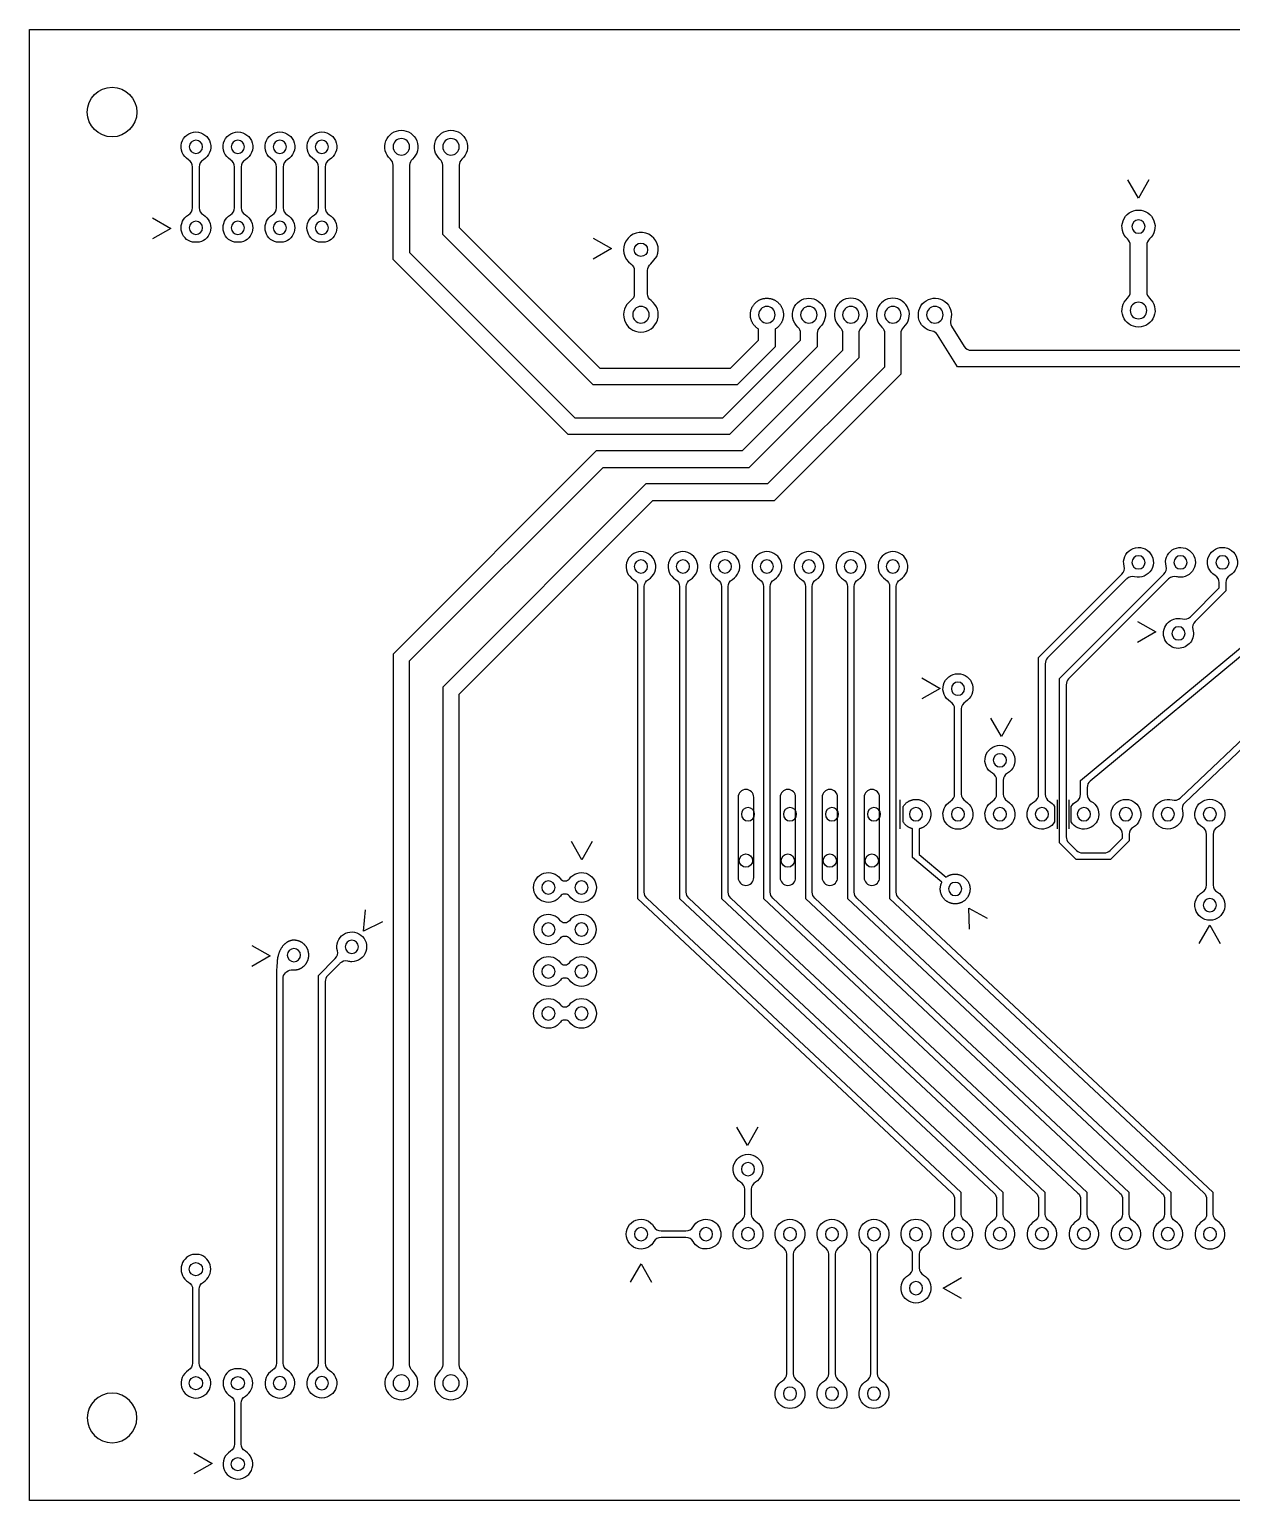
# Model space of a CAD drawing. Extents: x -23 to 624, y -213 to -124.
# Drawn here: x -23 to 49.7, y -213 to -124 of the extents above; entities that cross this region are included whole.
import ezdxf

# ---------------------------------------------------------------- set-up
doc = ezdxf.new("R2010")
doc.units = 0
for name, color, linetype in [('DEFAULT', 7, 'CONTINUOUS'), ('TOPLAYER', 1, 'CONTINUOUS'), ('TOPLAYER$TRACCES', 20, 'CONTINUOUS')]:
    doc.layers.add(name, color=color, linetype=linetype)

msp = doc.modelspace()

# ---------------------------------------------------------------- linework, layer by layer
at = {"layer": 'DEFAULT'}
for p, q in [((-23, -213), (-23, -124)), ((-23, -124), (98, -124)), ((29.649, -170.6), (29.649, -172.36)), ((39.168, -170.6), (39.168, -172.36)), ((39.87, -170.6), (39.87, -172.36)), ((98, -213), (-23, -213))]:
    msp.add_line(p, q, dxfattribs=at)
msp.add_circle((-18, -129), 1.5, dxfattribs=at)
at = {"layer": 'DEFAULT', "extrusion": (0, 0, -1)}
msp.add_circle((18, -208), 1.5, dxfattribs=at)
at = {"layer": 'TOPLAYER'}
for p, q in [((-13.129, -134.788), (-13.129, -132.314)), ((-12.729, -132.314), (-12.729, -134.788)), ((-10.589, -134.788), (-10.589, -132.314)), ((-10.189, -132.314), (-10.189, -134.788)), ((-8.049, -134.788), (-8.049, -132.314)), ((-7.649, -132.314), (-7.649, -134.788)), ((-5.509, -134.788), (-5.509, -132.314)), ((-5.109, -132.314), (-5.109, -134.788)), ((-1, -137.919), (-1, -132.22)), ((0, -132.22), (0, -137.504)), ((2, -136.401), (2, -132.22)), ((3, -132.22), (3, -135.987)), ((44.084, -134.203), (43.45, -133.094)), ((44.718, -133.094), (44.084, -134.203)), ((-15.56, -135.403), (-14.451, -136.036)), ((-14.451, -136.036), (-15.56, -136.67)), ((3, -135.987), (11.513, -144.5)), ((-12.729, -136.877), (-13.129, -136.877)), ((-10.189, -136.877), (-10.589, -136.877)), ((-7.649, -136.877), (-8.049, -136.877)), ((-5.109, -136.877), (-5.509, -136.877)), ((11.099, -145.5), (2, -136.401)), ((11.096, -136.622), (12.205, -137.256)), ((43.591, -139.89), (43.591, -137.046)), ((44.591, -137.046), (44.591, -139.89)), ((9.581, -148.5), (-1, -137.919)), ((0, -137.504), (9.996, -147.5)), ((12.205, -137.256), (11.096, -137.889)), ((20.838, -140.628), (20.861, -140.602)), ((20.861, -140.602), (20.884, -140.576)), ((20.884, -140.576), (20.908, -140.551)), ((20.908, -140.551), (20.934, -140.527)), ((20.934, -140.527), (20.959, -140.504)), ((20.959, -140.504), (20.986, -140.482)), ((20.986, -140.482), (21.014, -140.461)), ((21.014, -140.461), (21.042, -140.44)), ((21.042, -140.44), (21.07, -140.421)), ((21.07, -140.421), (21.1, -140.403)), ((21.1, -140.403), (21.13, -140.386)), ((21.13, -140.386), (21.161, -140.369)), ((21.161, -140.369), (21.192, -140.354)), ((21.192, -140.354), (21.224, -140.34)), ((21.224, -140.34), (21.256, -140.327)), ((21.256, -140.327), (21.288, -140.316)), ((21.288, -140.316), (21.321, -140.305)), ((21.321, -140.305), (21.355, -140.296)), ((21.355, -140.296), (21.388, -140.287)), ((21.388, -140.287), (21.422, -140.28)), ((21.422, -140.28), (21.457, -140.274)), ((21.457, -140.274), (21.491, -140.269)), ((21.491, -140.269), (21.525, -140.266)), ((21.525, -140.266), (21.56, -140.263)), ((21.56, -140.263), (21.595, -140.262)), ((21.595, -140.262), (21.629, -140.262)), ((21.629, -140.262), (21.664, -140.263)), ((21.664, -140.263), (21.698, -140.266)), ((21.698, -140.266), (21.733, -140.269)), ((21.733, -140.269), (21.767, -140.274)), ((21.767, -140.274), (21.801, -140.28)), ((21.801, -140.28), (21.835, -140.287)), ((21.835, -140.287), (21.869, -140.296)), ((21.869, -140.296), (21.902, -140.305)), ((21.902, -140.305), (21.935, -140.316)), ((21.935, -140.316), (21.968, -140.327)), ((21.968, -140.327), (22, -140.34)), ((22, -140.34), (22.032, -140.354)), ((22.032, -140.354), (22.063, -140.369)), ((22.063, -140.369), (22.094, -140.386)), ((22.094, -140.386), (22.124, -140.403)), ((22.124, -140.403), (22.153, -140.421)), ((22.153, -140.421), (22.182, -140.44)), ((22.182, -140.44), (22.21, -140.461)), ((22.21, -140.461), (22.238, -140.482)), ((22.238, -140.482), (22.264, -140.504)), ((22.264, -140.504), (22.29, -140.527)), ((22.29, -140.527), (22.315, -140.551)), ((22.315, -140.551), (22.34, -140.576)), ((22.34, -140.576), (22.363, -140.602)), ((22.363, -140.602), (22.385, -140.628)), ((20.612, -141.234), (20.614, -141.2)), ((20.612, -141.269), (20.612, -141.234)), ((20.613, -141.303), (20.612, -141.269)), ((20.615, -141.338), (20.613, -141.303)), ((20.614, -141.2), (20.617, -141.165)), ((20.618, -141.373), (20.615, -141.338)), ((20.617, -141.165), (20.621, -141.131)), ((20.622, -141.407), (20.618, -141.373)), ((20.621, -141.131), (20.626, -141.096)), ((20.628, -141.441), (20.622, -141.407)), ((20.626, -141.096), (20.632, -141.062)), ((20.635, -141.475), (20.628, -141.441)), ((20.632, -141.062), (20.64, -141.028)), ((20.643, -141.509), (20.635, -141.475)), ((20.64, -141.028), (20.648, -140.995)), ((20.652, -141.542), (20.643, -141.509)), ((20.648, -140.995), (20.658, -140.961)), ((20.658, -140.961), (20.669, -140.929)), ((20.669, -140.929), (20.681, -140.896)), ((20.681, -140.896), (20.694, -140.864)), ((20.694, -140.864), (20.709, -140.832)), ((20.709, -140.832), (20.724, -140.801)), ((20.724, -140.801), (20.741, -140.771)), ((20.741, -140.771), (20.758, -140.741)), ((20.758, -140.741), (20.777, -140.712)), ((20.777, -140.712), (20.796, -140.683)), ((20.796, -140.683), (20.817, -140.655)), ((20.817, -140.655), (20.838, -140.628)), ((22.385, -140.628), (22.407, -140.655)), ((22.407, -140.655), (22.427, -140.683)), ((22.427, -140.683), (22.447, -140.712)), ((22.447, -140.712), (22.466, -140.741)), ((22.466, -140.741), (22.483, -140.771)), ((22.483, -140.771), (22.5, -140.801)), ((22.5, -140.801), (22.515, -140.832)), ((22.515, -140.832), (22.529, -140.864)), ((22.529, -140.864), (22.543, -140.896)), ((22.543, -140.896), (22.555, -140.929)), ((22.555, -140.929), (22.566, -140.961)), ((22.566, -140.961), (22.576, -140.995)), ((22.581, -141.509), (22.572, -141.542)), ((22.576, -140.995), (22.584, -141.028)), ((22.589, -141.475), (22.581, -141.509)), ((22.584, -141.028), (22.592, -141.062)), ((22.596, -141.441), (22.589, -141.475)), ((22.592, -141.062), (22.598, -141.096)), ((22.601, -141.407), (22.596, -141.441)), ((22.598, -141.096), (22.603, -141.131)), ((22.606, -141.373), (22.601, -141.407)), ((22.603, -141.131), (22.607, -141.165)), ((22.609, -141.338), (22.606, -141.373)), ((22.607, -141.165), (22.61, -141.2)), ((22.611, -141.303), (22.609, -141.338)), ((22.61, -141.2), (22.612, -141.234)), ((22.612, -141.269), (22.611, -141.303)), ((22.612, -141.234), (22.612, -141.269)), ((20.662, -141.576), (20.652, -141.542)), ((20.674, -141.608), (20.662, -141.576)), ((20.686, -141.641), (20.674, -141.608)), ((20.7, -141.672), (20.686, -141.641)), ((20.715, -141.704), (20.7, -141.672)), ((20.731, -141.735), (20.715, -141.704)), ((20.748, -141.765), (20.731, -141.735)), ((20.766, -141.795), (20.748, -141.765)), ((20.785, -141.824), (20.766, -141.795)), ((20.805, -141.852), (20.785, -141.824)), ((20.825, -141.88), (20.805, -141.852)), ((20.847, -141.906), (20.825, -141.88)), ((20.87, -141.933), (20.847, -141.906)), ((20.894, -141.958), (20.87, -141.933)), ((20.918, -141.982), (20.894, -141.958)), ((20.944, -142.006), (20.918, -141.982)), ((20.97, -142.029), (20.944, -142.006)), ((20.997, -142.05), (20.97, -142.029)), ((21.025, -142.071), (20.997, -142.05)), ((21.053, -142.091), (21.025, -142.071)), ((21.082, -142.11), (21.053, -142.091)), ((21.112, -142.128), (21.082, -142.11)), ((21.112, -142.793), (21.112, -142.128)), ((22.142, -142.11), (22.112, -142.128)), ((22.112, -142.128), (22.112, -143.207)), ((22.171, -142.091), (22.142, -142.11)), ((22.199, -142.071), (22.171, -142.091)), ((22.227, -142.05), (22.199, -142.071)), ((22.254, -142.029), (22.227, -142.05)), ((22.28, -142.006), (22.254, -142.029)), ((22.305, -141.982), (22.28, -142.006)), ((22.33, -141.958), (22.305, -141.982)), ((22.354, -141.933), (22.33, -141.958)), ((22.376, -141.906), (22.354, -141.933)), ((22.398, -141.88), (22.376, -141.906)), ((22.419, -141.852), (22.398, -141.88)), ((22.439, -141.824), (22.419, -141.852)), ((22.458, -141.795), (22.439, -141.824)), ((22.476, -141.765), (22.458, -141.795)), ((22.493, -141.735), (22.476, -141.765)), ((22.509, -141.704), (22.493, -141.735)), ((22.524, -141.672), (22.509, -141.704)), ((22.537, -141.641), (22.524, -141.672)), ((22.55, -141.608), (22.537, -141.641)), ((22.561, -141.576), (22.55, -141.608)), ((22.572, -141.542), (22.561, -141.576)), ((23.652, -142.793), (23.652, -142.38)), ((24.652, -142.38), (24.652, -143.207)), ((26.192, -142.38), (26.192, -143.424)), ((27.192, -143.838), (27.192, -142.38)), ((28.732, -142.38), (28.732, -144.424)), ((29.732, -144.838), (29.732, -142.38)), ((32.787, -141.947), (33.554, -143.177)), ((18.945, -147.5), (23.652, -142.793)), ((24.652, -143.207), (19.359, -148.5)), ((19.405, -144.5), (21.112, -142.793)), ((22.112, -143.207), (19.819, -145.5)), ((33.145, -144.413), (31.939, -142.475)), ((26.192, -143.424), (20.116, -149.5)), ((20.53, -150.5), (27.192, -143.838)), ((33.978, -143.413), (59.426, -143.413)), ((11.513, -144.5), (19.405, -144.5)), ((28.732, -144.424), (21.656, -151.5)), ((22.07, -152.5), (29.732, -144.838)), ((60.236, -144.413), (33.145, -144.413)), ((19.819, -145.5), (11.099, -145.5)), ((9.996, -147.5), (18.945, -147.5)), ((19.359, -148.5), (9.581, -148.5)), ((11.293, -149.5), (-1, -161.793)), ((20.116, -149.5), (11.293, -149.5)), ((0, -162.207), (11.707, -150.5)), ((11.707, -150.5), (20.53, -150.5)), ((14.293, -151.5), (2, -163.793)), ((21.656, -151.5), (14.293, -151.5)), ((3, -164.207), (14.707, -152.5)), ((14.707, -152.5), (22.07, -152.5)), ((13.792, -157.706), (13.792, -176.582)), ((14.192, -176.192), (14.192, -157.706)), ((16.332, -157.706), (16.332, -176.582)), ((16.732, -176.192), (16.732, -157.706)), ((18.872, -157.704), (18.872, -176.58)), ((19.272, -176.19), (19.272, -157.704)), ((21.412, -157.704), (21.412, -176.58)), ((21.812, -176.19), (21.812, -157.704)), ((23.952, -157.706), (23.952, -176.582)), ((24.352, -176.192), (24.352, -157.706)), ((26.492, -157.706), (26.492, -176.582)), ((26.892, -176.192), (26.892, -157.706)), ((29.037, -157.704), (29.037, -176.58)), ((29.437, -176.19), (29.437, -157.704)), ((44.025, -159.818), (45.134, -160.452)), ((45.134, -160.452), (44.025, -161.085)), ((-1, -161.793), (-1, -204.78)), ((0, -204.78), (0, -162.207)), ((30.976, -163.233), (32.086, -163.867)), ((2, -163.793), (2, -204.78)), ((3, -204.78), (3, -164.207)), ((32.086, -163.867), (30.976, -164.5)), ((35.796, -166.779), (35.162, -165.669)), ((36.429, -165.669), (35.796, -166.779)), ((19.872, -170.45), (19.872, -175.312)), ((20.812, -175.312), (20.812, -170.45)), ((22.412, -170.45), (22.412, -175.312)), ((23.352, -175.312), (23.352, -170.45)), ((24.952, -170.45), (24.952, -175.312)), ((25.892, -175.312), (25.892, -170.45)), ((27.492, -170.45), (27.492, -175.312)), ((28.432, -175.312), (28.432, -170.45)), ((29.953, -170.886), (29.974, -170.862)), ((29.974, -170.862), (29.996, -170.84)), ((29.996, -170.84), (30.019, -170.818)), ((30.019, -170.818), (30.042, -170.797)), ((30.042, -170.797), (30.067, -170.777)), ((30.067, -170.777), (30.091, -170.758)), ((30.091, -170.758), (30.117, -170.74)), ((30.117, -170.74), (30.143, -170.722)), ((30.143, -170.722), (30.17, -170.706)), ((30.17, -170.706), (30.197, -170.69)), ((30.197, -170.69), (30.225, -170.676)), ((30.225, -170.676), (30.253, -170.662)), ((30.253, -170.662), (30.282, -170.65)), ((30.282, -170.65), (30.311, -170.638)), ((30.311, -170.638), (30.341, -170.628)), ((30.341, -170.628), (30.37, -170.618)), ((30.37, -170.618), (30.401, -170.609)), ((30.401, -170.609), (30.431, -170.602)), ((30.431, -170.602), (30.462, -170.596)), ((30.462, -170.596), (30.493, -170.59)), ((30.493, -170.59), (30.524, -170.586)), ((30.524, -170.586), (30.555, -170.583)), ((30.555, -170.583), (30.587, -170.581)), ((30.587, -170.581), (30.618, -170.58)), ((30.618, -170.58), (30.649, -170.58)), ((30.649, -170.58), (30.681, -170.582)), ((30.681, -170.582), (30.712, -170.584)), ((30.712, -170.584), (30.743, -170.587)), ((30.743, -170.587), (30.774, -170.592)), ((30.774, -170.592), (30.805, -170.597)), ((30.805, -170.597), (30.836, -170.604)), ((30.836, -170.604), (30.866, -170.612)), ((30.866, -170.612), (30.896, -170.621)), ((30.896, -170.621), (30.926, -170.631)), ((30.926, -170.631), (30.956, -170.641)), ((30.956, -170.641), (30.985, -170.653)), ((30.985, -170.653), (31.013, -170.666)), ((31.013, -170.666), (31.041, -170.68)), ((31.041, -170.68), (31.069, -170.695)), ((31.069, -170.695), (31.096, -170.711)), ((31.096, -170.711), (31.123, -170.728)), ((31.123, -170.728), (31.149, -170.745)), ((31.149, -170.745), (31.174, -170.764)), ((31.174, -170.764), (31.199, -170.783)), ((31.199, -170.783), (31.222, -170.804)), ((31.222, -170.804), (31.246, -170.825)), ((31.246, -170.825), (31.268, -170.847)), ((31.268, -170.847), (31.29, -170.869)), ((31.29, -170.869), (31.311, -170.893)), ((29.86, -171.012), (29.877, -170.985)), ((29.86, -171.948), (29.86, -171.012)), ((29.877, -170.985), (29.895, -170.959)), ((29.895, -170.959), (29.913, -170.934)), ((29.913, -170.934), (29.933, -170.91)), ((29.933, -170.91), (29.953, -170.886)), ((31.311, -170.893), (31.331, -170.917)), ((31.331, -170.917), (31.35, -170.942)), ((31.35, -170.942), (31.368, -170.967)), ((31.368, -170.967), (31.386, -170.993)), ((31.386, -170.993), (31.402, -171.02)), ((31.402, -171.02), (31.418, -171.047)), ((31.418, -171.047), (31.433, -171.075)), ((31.433, -171.075), (31.446, -171.103)), ((31.446, -171.103), (31.459, -171.132)), ((31.459, -171.132), (31.47, -171.161)), ((31.47, -171.161), (31.481, -171.191)), ((31.489, -171.746), (31.479, -171.776)), ((31.481, -171.191), (31.491, -171.221)), ((31.497, -171.716), (31.489, -171.746)), ((31.491, -171.221), (31.499, -171.251)), ((31.505, -171.686), (31.497, -171.716)), ((31.499, -171.251), (31.507, -171.281)), ((31.512, -171.655), (31.505, -171.686)), ((31.507, -171.281), (31.513, -171.312)), ((31.517, -171.624), (31.512, -171.655)), ((31.513, -171.312), (31.518, -171.343)), ((31.522, -171.593), (31.517, -171.624)), ((31.518, -171.343), (31.523, -171.374)), ((31.525, -171.562), (31.522, -171.593)), ((31.523, -171.374), (31.526, -171.405)), ((31.527, -171.531), (31.525, -171.562)), ((31.526, -171.405), (31.528, -171.437)), ((31.529, -171.499), (31.527, -171.531)), ((31.528, -171.437), (31.529, -171.468)), ((31.529, -171.468), (31.529, -171.499)), ((29.877, -171.975), (29.86, -171.948)), ((29.895, -172.001), (29.877, -171.975)), ((29.913, -172.026), (29.895, -172.001)), ((29.933, -172.05), (29.913, -172.026)), ((29.953, -172.074), (29.933, -172.05)), ((29.974, -172.097), (29.953, -172.074)), ((29.996, -172.12), (29.974, -172.097)), ((30.018, -172.141), (29.996, -172.12)), ((30.042, -172.162), (30.018, -172.141)), ((30.066, -172.182), (30.042, -172.162)), ((30.091, -172.201), (30.066, -172.182)), ((30.116, -172.22), (30.091, -172.201)), ((30.142, -172.237), (30.116, -172.22)), ((30.169, -172.253), (30.142, -172.237)), ((30.196, -172.269), (30.169, -172.253)), ((30.223, -172.284), (30.196, -172.269)), ((30.252, -172.297), (30.223, -172.284)), ((30.28, -172.31), (30.252, -172.297)), ((30.309, -172.321), (30.28, -172.31)), ((30.339, -172.332), (30.309, -172.321)), ((30.368, -172.342), (30.339, -172.332)), ((30.399, -172.35), (30.368, -172.342)), ((30.429, -172.358), (30.399, -172.35)), ((30.429, -174.093), (30.429, -172.358)), ((30.859, -172.35), (30.829, -172.358)), ((30.829, -172.358), (30.829, -173.907)), ((30.89, -172.341), (30.859, -172.35)), ((30.919, -172.332), (30.89, -172.341)), ((30.949, -172.321), (30.919, -172.332)), ((30.978, -172.31), (30.949, -172.321)), ((31.007, -172.297), (30.978, -172.31)), ((31.035, -172.283), (31.007, -172.297)), ((31.063, -172.269), (31.035, -172.283)), ((31.09, -172.253), (31.063, -172.269)), ((31.117, -172.236), (31.09, -172.253)), ((31.143, -172.219), (31.117, -172.236)), ((31.168, -172.201), (31.143, -172.219)), ((31.193, -172.181), (31.168, -172.201)), ((31.217, -172.161), (31.193, -172.181)), ((31.241, -172.14), (31.217, -172.161)), ((31.263, -172.119), (31.241, -172.14)), ((31.285, -172.096), (31.263, -172.119)), ((31.306, -172.073), (31.285, -172.096)), ((31.326, -172.049), (31.306, -172.073)), ((31.346, -172.024), (31.326, -172.049)), ((31.364, -171.999), (31.346, -172.024)), ((31.382, -171.973), (31.364, -171.999)), ((31.399, -171.946), (31.382, -171.973)), ((31.415, -171.919), (31.399, -171.946)), ((31.429, -171.891), (31.415, -171.919)), ((31.443, -171.863), (31.429, -171.891)), ((31.456, -171.835), (31.443, -171.863)), ((31.468, -171.806), (31.456, -171.835)), ((31.479, -171.776), (31.468, -171.806)), ((10.416, -174.244), (9.782, -173.135)), ((11.049, -173.135), (10.416, -174.244)), ((32.2, -175.587), (30.429, -174.093)), ((30.829, -173.907), (32.458, -175.281)), ((32.458, -175.281), (32.483, -175.263)), ((32.483, -175.263), (32.509, -175.245)), ((32.509, -175.245), (32.536, -175.229)), ((32.536, -175.229), (32.563, -175.213)), ((32.563, -175.213), (32.591, -175.199)), ((32.591, -175.199), (32.619, -175.185)), ((32.619, -175.185), (32.647, -175.172)), ((32.647, -175.172), (32.676, -175.16)), ((32.676, -175.16), (32.705, -175.15)), ((32.705, -175.15), (32.735, -175.14)), ((32.735, -175.14), (32.765, -175.131)), ((32.765, -175.131), (32.796, -175.124)), ((32.796, -175.124), (32.826, -175.117)), ((32.826, -175.117), (32.857, -175.111)), ((32.857, -175.111), (32.888, -175.107)), ((32.888, -175.107), (32.919, -175.104)), ((32.919, -175.104), (32.95, -175.101)), ((32.95, -175.101), (32.981, -175.1)), ((32.981, -175.1), (33.013, -175.1)), ((33.013, -175.1), (33.044, -175.101)), ((33.044, -175.101), (33.075, -175.103)), ((33.075, -175.103), (33.106, -175.106)), ((33.106, -175.106), (33.137, -175.11)), ((33.137, -175.11), (33.168, -175.116)), ((33.168, -175.116), (33.198, -175.122)), ((33.198, -175.122), (33.229, -175.13)), ((33.229, -175.13), (33.259, -175.138)), ((33.259, -175.138), (33.289, -175.148)), ((33.289, -175.148), (33.318, -175.158)), ((33.318, -175.158), (33.347, -175.17)), ((33.347, -175.17), (33.376, -175.182)), ((33.376, -175.182), (33.404, -175.196)), ((33.404, -175.196), (33.432, -175.21)), ((33.432, -175.21), (33.459, -175.226)), ((33.459, -175.226), (33.485, -175.242)), ((33.485, -175.242), (33.511, -175.259)), ((33.511, -175.259), (33.537, -175.278)), ((33.537, -175.278), (33.562, -175.297)), ((33.562, -175.297), (33.586, -175.317)), ((33.586, -175.317), (33.609, -175.337)), ((9.368, -175.51), (9.419, -175.51)), ((32.1, -175.977), (32.102, -175.946)), ((32.1, -176.009), (32.1, -175.977)), ((32.101, -176.04), (32.1, -176.009)), ((32.103, -176.071), (32.101, -176.04)), ((32.102, -175.946), (32.104, -175.915)), ((32.106, -176.102), (32.103, -176.071)), ((32.104, -175.915), (32.108, -175.884)), ((32.11, -176.133), (32.106, -176.102)), ((32.108, -175.884), (32.112, -175.853)), ((32.115, -176.164), (32.11, -176.133)), ((32.112, -175.853), (32.118, -175.822)), ((32.121, -176.195), (32.115, -176.164)), ((32.118, -175.822), (32.124, -175.792)), ((32.129, -176.225), (32.121, -176.195)), ((32.124, -175.792), (32.132, -175.761)), ((32.132, -175.761), (32.141, -175.731)), ((32.141, -175.731), (32.151, -175.702)), ((32.151, -175.702), (32.162, -175.673)), ((32.162, -175.673), (32.174, -175.644)), ((32.174, -175.644), (32.186, -175.615)), ((32.186, -175.615), (32.2, -175.587)), ((33.609, -175.337), (33.632, -175.359)), ((33.632, -175.359), (33.654, -175.381)), ((33.654, -175.381), (33.675, -175.404)), ((33.675, -175.404), (33.695, -175.428)), ((33.695, -175.428), (33.714, -175.453)), ((33.714, -175.453), (33.733, -175.478)), ((33.733, -175.478), (33.751, -175.503)), ((33.751, -175.503), (33.767, -175.53)), ((33.767, -175.53), (33.783, -175.557)), ((33.783, -175.557), (33.798, -175.584)), ((33.798, -175.584), (33.812, -175.612)), ((33.812, -175.612), (33.825, -175.641)), ((33.825, -175.641), (33.837, -175.67)), ((33.837, -175.67), (33.848, -175.699)), ((33.848, -175.699), (33.858, -175.728)), ((33.858, -175.728), (33.867, -175.758)), ((33.867, -175.758), (33.875, -175.789)), ((33.879, -176.192), (33.872, -176.222)), ((33.875, -175.789), (33.882, -175.819)), ((33.886, -176.161), (33.879, -176.192)), ((33.882, -175.819), (33.887, -175.85)), ((33.891, -176.13), (33.886, -176.161)), ((33.887, -175.85), (33.892, -175.881)), ((33.895, -176.099), (33.891, -176.13)), ((33.892, -175.881), (33.896, -175.912)), ((33.897, -176.068), (33.895, -176.099)), ((33.896, -175.912), (33.898, -175.943)), ((33.899, -176.037), (33.897, -176.068)), ((33.898, -175.943), (33.9, -175.974)), ((33.9, -176.005), (33.899, -176.037)), ((33.9, -175.974), (33.9, -176.005)), ((9.419, -176.31), (9.368, -176.31)), ((13.792, -176.582), (32.811, -194.395)), ((33.369, -194.37), (14.35, -176.557)), ((16.332, -176.582), (35.351, -194.395)), ((35.909, -194.37), (16.89, -176.557)), ((18.872, -176.58), (37.891, -194.393)), ((38.449, -194.368), (19.43, -176.555)), ((21.412, -176.58), (40.431, -194.393)), ((40.989, -194.368), (21.97, -176.555)), ((23.952, -176.582), (42.971, -194.395)), ((43.529, -194.37), (24.51, -176.557)), ((26.492, -176.582), (45.511, -194.395)), ((46.069, -194.37), (27.05, -176.557)), ((29.037, -176.58), (48.056, -194.393)), ((48.614, -194.368), (29.595, -176.555)), ((32.137, -176.255), (32.129, -176.225)), ((32.146, -176.285), (32.137, -176.255)), ((32.157, -176.314), (32.146, -176.285)), ((32.168, -176.344), (32.157, -176.314)), ((32.181, -176.372), (32.168, -176.344)), ((32.194, -176.4), (32.181, -176.372)), ((32.208, -176.428), (32.194, -176.4)), ((32.224, -176.455), (32.208, -176.428)), ((32.24, -176.482), (32.224, -176.455)), ((32.257, -176.508), (32.24, -176.482)), ((32.275, -176.534), (32.257, -176.508)), ((32.294, -176.559), (32.275, -176.534)), ((32.314, -176.583), (32.294, -176.559)), ((32.335, -176.606), (32.314, -176.583)), ((32.356, -176.629), (32.335, -176.606)), ((32.378, -176.651), (32.356, -176.629)), ((32.401, -176.672), (32.378, -176.651)), ((32.425, -176.692), (32.401, -176.672)), ((32.45, -176.712), (32.425, -176.692)), ((32.475, -176.731), (32.45, -176.712)), ((32.5, -176.749), (32.475, -176.731)), ((32.527, -176.765), (32.5, -176.749)), ((32.553, -176.781), (32.527, -176.765)), ((32.581, -176.796), (32.553, -176.781)), ((32.609, -176.811), (32.581, -176.796)), ((32.637, -176.824), (32.609, -176.811)), ((32.666, -176.836), (32.637, -176.824)), ((32.695, -176.847), (32.666, -176.836)), ((32.725, -176.857), (32.695, -176.847)), ((32.755, -176.866), (32.725, -176.857)), ((32.785, -176.874), (32.755, -176.866)), ((32.815, -176.881), (32.785, -176.874)), ((32.846, -176.887), (32.815, -176.881)), ((32.877, -176.892), (32.846, -176.887)), ((32.908, -176.895), (32.877, -176.892)), ((32.939, -176.898), (32.908, -176.895)), ((32.97, -176.9), (32.939, -176.898)), ((33.002, -176.9), (32.97, -176.9)), ((33.033, -176.899), (33.002, -176.9)), ((33.064, -176.898), (33.033, -176.899)), ((33.095, -176.895), (33.064, -176.898)), ((33.126, -176.891), (33.095, -176.895)), ((33.157, -176.886), (33.126, -176.891)), ((33.188, -176.88), (33.157, -176.886)), ((33.218, -176.873), (33.188, -176.88)), ((33.248, -176.865), (33.218, -176.873)), ((33.278, -176.856), (33.248, -176.865)), ((33.308, -176.846), (33.278, -176.856)), ((33.337, -176.835), (33.308, -176.846)), ((33.366, -176.822), (33.337, -176.835)), ((33.394, -176.809), (33.366, -176.822)), ((33.422, -176.795), (33.394, -176.809)), ((33.449, -176.78), (33.422, -176.795)), ((33.476, -176.764), (33.449, -176.78)), ((33.502, -176.747), (33.476, -176.764)), ((33.528, -176.729), (33.502, -176.747)), ((33.553, -176.71), (33.528, -176.729)), ((33.577, -176.69), (33.553, -176.71)), ((33.601, -176.67), (33.577, -176.69)), ((33.624, -176.649), (33.601, -176.67)), ((33.646, -176.627), (33.624, -176.649)), ((33.667, -176.604), (33.646, -176.627)), ((33.688, -176.58), (33.667, -176.604)), ((33.708, -176.556), (33.688, -176.58)), ((33.727, -176.531), (33.708, -176.556)), ((33.745, -176.506), (33.727, -176.531)), ((33.762, -176.479), (33.745, -176.506)), ((33.778, -176.453), (33.762, -176.479)), ((33.793, -176.425), (33.778, -176.453)), ((33.807, -176.398), (33.793, -176.425)), ((33.821, -176.369), (33.807, -176.398)), ((33.833, -176.341), (33.821, -176.369)), ((33.844, -176.311), (33.833, -176.341)), ((33.855, -176.282), (33.844, -176.311)), ((33.864, -176.252), (33.855, -176.282)), ((33.872, -176.222), (33.864, -176.252)), ((-2.789, -178.545), (-2.679, -177.272)), ((-1.637, -177.993), (-2.789, -178.545)), ((33.868, -178.431), (33.82, -177.154)), ((33.82, -177.154), (34.944, -177.761)), ((9.419, -178.05), (9.368, -178.05)), ((9.368, -178.85), (9.419, -178.85)), ((47.764, -179.294), (48.398, -178.185)), ((48.398, -178.185), (49.032, -179.294)), ((-9.555, -179.417), (-8.445, -180.051)), ((-7.857, -179.756), (-7.87, -179.786)), ((-7.844, -179.727), (-7.857, -179.756)), ((-7.83, -179.699), (-7.844, -179.727)), ((-7.816, -179.671), (-7.83, -179.699)), ((-7.801, -179.643), (-7.816, -179.671)), ((-7.786, -179.616), (-7.801, -179.643)), ((-7.77, -179.59), (-7.786, -179.616)), ((-7.754, -179.564), (-7.77, -179.59)), ((-7.738, -179.539), (-7.754, -179.564)), ((-7.721, -179.515), (-7.738, -179.539)), ((-7.704, -179.491), (-7.721, -179.515)), ((-7.686, -179.468), (-7.704, -179.491)), ((-7.669, -179.446), (-7.686, -179.468)), ((-7.65, -179.424), (-7.669, -179.446)), ((-7.632, -179.403), (-7.65, -179.424)), ((-7.613, -179.383), (-7.632, -179.403)), ((-7.594, -179.363), (-7.613, -179.383)), ((-7.575, -179.344), (-7.594, -179.363)), ((-7.555, -179.326), (-7.575, -179.344)), ((-7.536, -179.309), (-7.555, -179.326)), ((-7.516, -179.292), (-7.536, -179.309)), ((-7.496, -179.276), (-7.516, -179.292)), ((-7.476, -179.261), (-7.496, -179.276)), ((-7.455, -179.246), (-7.476, -179.261)), ((-7.435, -179.233), (-7.455, -179.246)), ((-7.414, -179.22), (-7.435, -179.233)), ((-7.393, -179.207), (-7.414, -179.22)), ((-7.372, -179.196), (-7.393, -179.207)), ((-7.352, -179.185), (-7.372, -179.196)), ((-7.331, -179.175), (-7.352, -179.185)), ((-7.31, -179.165), (-7.331, -179.175)), ((-7.289, -179.156), (-7.31, -179.165)), ((-7.268, -179.148), (-7.289, -179.156)), ((-7.247, -179.141), (-7.268, -179.148)), ((-7.226, -179.134), (-7.247, -179.141)), ((-7.205, -179.128), (-7.226, -179.134)), ((-7.184, -179.122), (-7.205, -179.128)), ((-7.163, -179.118), (-7.184, -179.122)), ((-7.142, -179.113), (-7.163, -179.118)), ((-7.122, -179.11), (-7.142, -179.113)), ((-7.101, -179.107), (-7.122, -179.11)), ((-7.081, -179.104), (-7.101, -179.107)), ((-7.06, -179.102), (-7.081, -179.104)), ((-7.04, -179.101), (-7.06, -179.102)), ((-7.02, -179.1), (-7.04, -179.101)), ((-7, -179.1), (-7.02, -179.1)), ((-6.98, -179.1), (-7, -179.1)), ((-6.96, -179.101), (-6.98, -179.1)), ((-6.94, -179.102), (-6.96, -179.101)), ((-6.919, -179.104), (-6.94, -179.102)), ((-6.899, -179.106), (-6.919, -179.104)), ((-6.878, -179.108), (-6.899, -179.106)), ((-6.857, -179.111), (-6.878, -179.108)), ((-6.836, -179.115), (-6.857, -179.111)), ((-6.815, -179.119), (-6.836, -179.115)), ((-6.794, -179.124), (-6.815, -179.119)), ((-6.773, -179.129), (-6.794, -179.124)), ((-6.752, -179.135), (-6.773, -179.129)), ((-6.731, -179.141), (-6.752, -179.135)), ((-6.71, -179.148), (-6.731, -179.141)), ((-6.69, -179.155), (-6.71, -179.148)), ((-6.669, -179.163), (-6.69, -179.155)), ((-6.648, -179.172), (-6.669, -179.163)), ((-6.627, -179.181), (-6.648, -179.172)), ((-6.607, -179.19), (-6.627, -179.181)), ((-6.587, -179.201), (-6.607, -179.19)), ((-6.567, -179.211), (-6.587, -179.201)), ((-6.547, -179.223), (-6.567, -179.211)), ((-6.527, -179.234), (-6.547, -179.223)), ((-6.508, -179.247), (-6.527, -179.234)), ((-6.488, -179.26), (-6.508, -179.247)), ((-6.469, -179.273), (-6.488, -179.26)), ((-6.451, -179.287), (-6.469, -179.273)), ((-6.433, -179.301), (-6.451, -179.287)), ((-6.415, -179.316), (-6.433, -179.301)), ((-6.397, -179.332), (-6.415, -179.316)), ((-6.38, -179.347), (-6.397, -179.332)), ((-6.364, -179.364), (-6.38, -179.347)), ((-6.347, -179.38), (-6.364, -179.364)), ((-6.332, -179.397), (-6.347, -179.38)), ((-6.316, -179.415), (-6.332, -179.397)), ((-6.301, -179.433), (-6.316, -179.415)), ((-6.287, -179.451), (-6.301, -179.433)), ((-6.273, -179.469), (-6.287, -179.451)), ((-6.26, -179.488), (-6.273, -179.469)), ((-6.247, -179.508), (-6.26, -179.488)), ((-6.234, -179.527), (-6.247, -179.508)), ((-6.223, -179.547), (-6.234, -179.527)), ((-6.211, -179.567), (-6.223, -179.547)), ((-6.201, -179.587), (-6.211, -179.567)), ((-6.19, -179.607), (-6.201, -179.587)), ((-6.181, -179.627), (-6.19, -179.607)), ((-6.172, -179.648), (-6.181, -179.627)), ((-6.163, -179.669), (-6.172, -179.648)), ((-6.155, -179.69), (-6.163, -179.669)), ((-6.148, -179.71), (-6.155, -179.69)), ((-6.141, -179.731), (-6.148, -179.71)), ((-6.135, -179.752), (-6.141, -179.731)), ((-6.129, -179.773), (-6.135, -179.752)), ((-6.124, -179.794), (-6.129, -179.773)), ((-8.445, -180.051), (-9.555, -180.684)), ((-8.012, -180.375), (-8.04, -180.743)), ((-8.005, -180.307), (-8.012, -180.375)), ((-7.996, -180.239), (-8.005, -180.307)), ((-7.984, -180.171), (-7.996, -180.239)), ((-7.971, -180.104), (-7.984, -180.171)), ((-7.955, -180.038), (-7.971, -180.104)), ((-7.946, -180.005), (-7.955, -180.038)), ((-7.937, -179.973), (-7.946, -180.005)), ((-7.927, -179.94), (-7.937, -179.973)), ((-7.917, -179.909), (-7.927, -179.94)), ((-7.906, -179.877), (-7.917, -179.909)), ((-7.894, -179.846), (-7.906, -179.877)), ((-7.883, -179.816), (-7.894, -179.846)), ((-7.87, -179.786), (-7.883, -179.816)), ((-6.415, -180.684), (-6.397, -180.668)), ((-6.397, -180.668), (-6.38, -180.653)), ((-6.38, -180.653), (-6.364, -180.636)), ((-6.364, -180.636), (-6.347, -180.62)), ((-6.347, -180.62), (-6.332, -180.603)), ((-6.332, -180.603), (-6.316, -180.585)), ((-6.316, -180.585), (-6.301, -180.567)), ((-6.301, -180.567), (-6.287, -180.549)), ((-6.287, -180.549), (-6.273, -180.531)), ((-6.273, -180.531), (-6.26, -180.512)), ((-6.26, -180.512), (-6.247, -180.492)), ((-6.247, -180.492), (-6.234, -180.473)), ((-6.234, -180.473), (-6.223, -180.453)), ((-6.223, -180.453), (-6.211, -180.433)), ((-6.211, -180.433), (-6.201, -180.413)), ((-6.201, -180.413), (-6.19, -180.393)), ((-6.19, -180.393), (-6.181, -180.373)), ((-6.181, -180.373), (-6.172, -180.352)), ((-6.172, -180.352), (-6.163, -180.331)), ((-6.163, -180.331), (-6.155, -180.31)), ((-6.155, -180.31), (-6.148, -180.29)), ((-6.148, -180.29), (-6.141, -180.269)), ((-6.141, -180.269), (-6.135, -180.248)), ((-6.135, -180.248), (-6.129, -180.227)), ((-6.129, -180.227), (-6.124, -180.206)), ((-6.119, -179.815), (-6.124, -179.794)), ((-6.124, -180.206), (-6.119, -180.185)), ((-6.115, -179.836), (-6.119, -179.815)), ((-6.119, -180.185), (-6.115, -180.164)), ((-6.111, -179.857), (-6.115, -179.836)), ((-6.115, -180.164), (-6.111, -180.143)), ((-6.108, -179.878), (-6.111, -179.857)), ((-6.111, -180.143), (-6.108, -180.122)), ((-6.106, -179.899), (-6.108, -179.878)), ((-6.108, -180.122), (-6.106, -180.101)), ((-6.104, -179.919), (-6.106, -179.899)), ((-6.106, -180.101), (-6.104, -180.081)), ((-6.102, -179.94), (-6.104, -179.919)), ((-6.104, -180.081), (-6.102, -180.06)), ((-6.101, -179.96), (-6.102, -179.94)), ((-6.102, -180.06), (-6.101, -180.04)), ((-6.1, -179.98), (-6.101, -179.96)), ((-6.101, -180.04), (-6.1, -180.02)), ((-6.1, -180), (-6.1, -179.98)), ((-6.1, -180.02), (-6.1, -180)), ((-5.509, -181.226), (-4.499, -180.216)), ((-4.216, -180.499), (-4.962, -181.245)), ((9.368, -180.59), (9.419, -180.59)), ((-8.048, -180.918), (-8.049, -180.958)), ((-8.049, -180.958), (-8.049, -204.686)), ((-8.047, -180.869), (-8.048, -180.918)), ((-8.04, -180.743), (-8.047, -180.869)), ((-7.649, -204.686), (-7.649, -181.345)), ((-7, -180.9), (-6.98, -180.9)), ((-6.98, -180.9), (-6.96, -180.899)), ((-6.96, -180.899), (-6.94, -180.898)), ((-6.94, -180.898), (-6.919, -180.896)), ((-6.919, -180.896), (-6.899, -180.894)), ((-6.899, -180.894), (-6.878, -180.892)), ((-6.878, -180.892), (-6.857, -180.889)), ((-6.857, -180.889), (-6.836, -180.885)), ((-6.836, -180.885), (-6.815, -180.881)), ((-6.815, -180.881), (-6.794, -180.876)), ((-6.794, -180.876), (-6.773, -180.871)), ((-6.773, -180.871), (-6.752, -180.865)), ((-6.752, -180.865), (-6.731, -180.859)), ((-6.731, -180.859), (-6.71, -180.852)), ((-6.71, -180.852), (-6.69, -180.845)), ((-6.69, -180.845), (-6.669, -180.837)), ((-6.669, -180.837), (-6.648, -180.828)), ((-6.648, -180.828), (-6.627, -180.819)), ((-6.627, -180.819), (-6.607, -180.81)), ((-6.607, -180.81), (-6.587, -180.799)), ((-6.587, -180.799), (-6.567, -180.789)), ((-6.567, -180.789), (-6.547, -180.777)), ((-6.547, -180.777), (-6.527, -180.766)), ((-6.527, -180.766), (-6.508, -180.753)), ((-6.508, -180.753), (-6.488, -180.74)), ((-6.488, -180.74), (-6.469, -180.727)), ((-6.469, -180.727), (-6.451, -180.713)), ((-6.451, -180.713), (-6.433, -180.699)), ((-6.433, -180.699), (-6.415, -180.684)), ((-5.509, -204.686), (-5.509, -181.226)), ((9.419, -181.39), (9.368, -181.39)), ((-5.109, -181.599), (-5.109, -204.686)), ((9.368, -183.13), (9.419, -183.13)), ((9.419, -183.93), (9.368, -183.93)), ((20.435, -191.525), (19.802, -190.415)), ((21.069, -190.415), (20.435, -191.525)), ((20.269, -195.67), (20.269, -194.166)), ((20.669, -194.166), (20.669, -195.67)), ((32.969, -194.76), (32.969, -195.67)), ((33.369, -195.67), (33.369, -194.37)), ((35.509, -194.76), (35.509, -195.67)), ((35.909, -195.67), (35.909, -194.37)), ((38.049, -194.758), (38.049, -195.667)), ((38.449, -195.667), (38.449, -194.368)), ((40.589, -194.758), (40.589, -195.667)), ((40.989, -195.667), (40.989, -194.368)), ((43.129, -194.76), (43.129, -195.67)), ((43.529, -195.67), (43.529, -194.37)), ((45.669, -194.76), (45.669, -195.67)), ((46.069, -195.67), (46.069, -194.37)), ((48.214, -194.758), (48.214, -195.667)), ((48.614, -195.667), (48.614, -194.368)), ((15.212, -196.682), (16.716, -196.682)), ((16.716, -197.082), (15.212, -197.082)), ((-12.729, -198.123), (-13.129, -198.123)), ((13.367, -199.788), (14, -198.679)), ((14, -198.679), (14.634, -199.788)), ((-13.129, -200.212), (-13.129, -204.686)), ((-12.729, -204.686), (-12.729, -200.212)), ((32.265, -200.142), (33.375, -199.509)), ((33.375, -200.776), (32.265, -200.142)), ((-10.189, -205.021), (-10.589, -205.021)), ((-10.589, -207.111), (-10.589, -209.584)), ((-10.189, -209.584), (-10.189, -207.111)), ((-13.052, -210.12), (-11.943, -210.754)), ((-11.943, -210.754), (-13.052, -211.388))]:
    msp.add_line(p, q, dxfattribs=at)
at = {"layer": 'TOPLAYER', "extrusion": (0, 0, -1)}
for centre, radius in [((12.929, -131.102), 0.4), ((10.389, -131.102), 0.4), ((7.849, -131.102), 0.4), ((5.309, -131.102), 0.4), ((0.5, -131.102), 0.5), ((-2.5, -131.102), 0.5), ((12.929, -136), 0.4), ((10.389, -136), 0.4), ((7.849, -136), 0.4), ((5.309, -136), 0.4), ((-44.091, -135.928), 0.4), ((-21.612, -141.262), 0.5), ((-24.152, -141.262), 0.5), ((-26.692, -141.262), 0.5), ((-29.232, -141.262), 0.5), ((-13.992, -156.494), 0.4), ((-16.532, -156.494), 0.4), ((-19.072, -156.491), 0.4), ((-24.152, -156.494), 0.4), ((-26.692, -156.494), 0.4), ((-30.629, -171.48), 0.4), ((-8.394, -175.91), 0.4), ((-10.394, -175.91), 0.4), ((-33, -176), 0.4), ((-8.394, -178.45), 0.4), ((-10.394, -178.45), 0.4), ((7, -180), 0.4), ((3.5, -179.5), 0.4), ((-8.394, -180.99), 0.4), ((-10.394, -180.99), 0.4), ((-8.394, -183.53), 0.4), ((-10.394, -183.53), 0.4), ((-30.629, -196.882), 0.4), ((-33.169, -196.882), 0.4), ((-35.709, -196.882), 0.4), ((-38.249, -196.88), 0.4), ((-40.789, -196.88), 0.4), ((-43.329, -196.882), 0.4), ((-45.869, -196.882), 0.4), ((-48.414, -196.88), 0.4), ((-30.629, -200.146), 0.4), ((7.849, -205.898), 0.4), ((5.309, -205.898), 0.4), ((0.5, -205.898), 0.5), ((-2.5, -205.898), 0.5)]:
    msp.add_circle(centre, radius, dxfattribs=at)
at = {"layer": 'TOPLAYER'}
for centre in [(20.342, -174.282), (22.882, -174.282), (25.422, -174.282), (27.962, -174.282), (-12.929, -199), (-12.929, -205.898), (-10.389, -205.898), (-10.389, -210.796)]:
    msp.add_circle(centre, 0.4, dxfattribs=at)
at = {"layer": 'TOPLAYER', "extrusion": (0, 0, -1)}
for centre, radius, start, end in [((12.929, -131.102), 0.9, 300, 240), ((10.389, -131.102), 0.9, 300, 240), ((7.849, -131.102), 0.9, 300, 240), ((5.309, -131.102), 0.9, 300, 240), ((0.5, -131.102), 1, 311.81031, 228.18969), ((-2.5, -131.102), 1, 311.81031, 228.18969), ((12.929, -136), 0.9, 282.83959, 60), ((12.929, -136), 0.9, 120, 257.16041), ((10.389, -136), 0.9, 282.83959, 60), ((10.389, -136), 0.9, 120, 257.16041), ((7.849, -136), 0.9, 282.83959, 60), ((7.849, -136), 0.9, 120, 257.16041), ((5.309, -136), 0.9, 282.83959, 60), ((5.309, -136), 0.9, 120, 257.16041), ((-44.091, -135.928), 1, 311.81031, 228.18969), ((-24.152, -141.262), 1, 311.81031, 228.18969), ((-31.772, -141.262), 1, 279.89631, 196.27568), ((-44.091, -141.008), 1, 131.81031, 48.18969), ((-25.692, -142.38), 0.5, 131.81031, 180), ((-27.692, -142.38), 0.5, 360, 48.18969), ((-28.232, -142.38), 0.5, 131.81031, 180), ((-30.232, -142.38), 0.5, 0, 48.18969), ((-13.292, -157.706), 0.5, 120, 180), ((-14.692, -157.706), 0.5, 0, 60), ((-15.832, -157.706), 0.5, 120, 180), ((-17.232, -157.706), 0.5, 0, 60), ((-18.372, -157.704), 0.5, 120, 180), ((-19.772, -157.704), 0.5, 0, 60), ((-20.912, -157.704), 0.5, 120, 180), ((-22.312, -157.704), 0.5, 0, 60), ((-23.452, -157.706), 0.5, 120, 180), ((-24.852, -157.706), 0.5, 0, 60), ((-25.992, -157.706), 0.5, 120, 180), ((-27.392, -157.706), 0.5, 0, 60), ((-28.537, -157.704), 0.5, 120, 180), ((-29.937, -157.704), 0.5, 0, 60), ((-8.394, -175.91), 0.9, 215.68533, 144.31467), ((-10.394, -175.91), 0.9, 35.68533, 324.31467), ((-14.692, -176.192), 0.5, 313.12487, 0), ((-17.232, -176.192), 0.5, 313.12487, 0), ((-19.772, -176.19), 0.5, 313.12487, 360), ((-22.312, -176.19), 0.5, 313.12487, 360), ((-24.852, -176.192), 0.5, 313.12487, 0), ((-27.392, -176.192), 0.5, 313.12487, 360), ((-29.937, -176.19), 0.5, 313.12487, 360), ((-9.368, -177.75), 0.3, 270, 324.31467), ((-9.419, -177.75), 0.3, 215.68533, 270), ((3.5, -179.5), 0.9, 345, 270), ((-9.368, -179.15), 0.3, 35.68533, 90), ((-9.419, -179.15), 0.3, 90, 144.31467), ((3.5, -179.5), 0.9, 270, 285), ((-8.394, -180.99), 0.9, 215.68533, 144.31467), ((-10.394, -180.99), 0.9, 35.68533, 324.31467), ((7.116, -181.435), 0.54, 9.64587, 96.11125), ((-8.394, -183.53), 0.9, 215.68533, 144.31467), ((-10.394, -183.53), 0.9, 35.68533, 324.31467), ((-20.469, -192.953), 0.9, 300, 240), ((-32.469, -194.76), 0.5, 133.12487, 180), ((-35.009, -194.76), 0.5, 133.12487, 180), ((-37.549, -194.758), 0.5, 133.12487, 180), ((-40.089, -194.758), 0.5, 133.12487, 180), ((-42.629, -194.76), 0.5, 133.12487, 180), ((-45.169, -194.76), 0.5, 133.12487, 180), ((-47.714, -194.758), 0.5, 133.12487, 180), ((-32.469, -195.67), 0.5, 180, 240), ((-33.869, -195.67), 0.5, 300, 0), ((-35.009, -195.67), 0.5, 180, 240), ((-36.409, -195.67), 0.5, 300, 0), ((-37.549, -195.667), 0.5, 180, 240), ((-38.949, -195.667), 0.5, 300, 360), ((-40.089, -195.667), 0.5, 180, 240), ((-41.489, -195.667), 0.5, 300, 0), ((-42.629, -195.67), 0.5, 180, 240), ((-44.029, -195.67), 0.5, 300, 0), ((-45.169, -195.67), 0.5, 180, 240), ((-46.569, -195.67), 0.5, 300, 0), ((-47.714, -195.667), 0.5, 180, 240), ((-49.114, -195.667), 0.5, 300, 0), ((-14, -196.882), 0.9, 270, 150), ((-17.929, -196.882), 0.9, 30, 230.87989), ((-20.469, -196.882), 0.9, 300, 60), ((-20.469, -196.882), 0.9, 120, 240), ((-14, -196.882), 0.9, 210, 270), ((-17.929, -196.882), 0.9, 300, 330), ((-17.929, -196.882), 0.9, 230.87989, 300), ((-20.469, -196.882), 0.9, 240, 299.99999), ((13.613, -200.203), 0.484, 118.91833, 181.08167), ((12.238, -200.207), 0.491, 359.39756, 60.60244), ((13.629, -204.686), 0.5, 180, 240), ((12.229, -204.686), 0.5, 300, 360), ((8.549, -204.686), 0.5, 180, 240), ((7.149, -204.686), 0.5, 300, 360), ((5.309, -205.898), 0.9, 120, 60), ((1.5, -204.78), 0.5, 180, 228.18969), ((-0.5, -204.78), 0.5, 311.81031, 0), ((-1.5, -204.78), 0.5, 180, 228.18969), ((-3.5, -204.78), 0.5, 311.81031, 360), ((11.089, -207.111), 0.5, 120, 180), ((9.689, -207.111), 0.5, 0, 60), ((11.089, -209.584), 0.5, 180, 240), ((9.689, -209.584), 0.5, 300, 360)]:
    msp.add_arc(centre, radius, start, end, dxfattribs=at)
at = {"layer": 'TOPLAYER'}
for centre, radius, start, end in [((-13.629, -132.314), 0.5, 0, 60), ((-12.229, -132.314), 0.5, 120, 180), ((-11.089, -132.314), 0.5, 360, 60), ((-9.689, -132.314), 0.5, 120, 180), ((-8.549, -132.314), 0.5, 0, 60), ((-7.149, -132.314), 0.5, 120, 180), ((-6.009, -132.314), 0.5, 360, 60), ((-4.609, -132.314), 0.5, 120, 180), ((-1.5, -132.22), 0.5, 0, 48.18969), ((0.5, -132.22), 0.5, 131.81031, 180), ((1.5, -132.22), 0.5, 0, 48.18969), ((3.5, -132.22), 0.5, 131.81031, 180), ((-13.629, -134.788), 0.5, 300, 360), ((-12.229, -134.788), 0.5, 180, 240), ((-11.089, -134.788), 0.5, 300, 0), ((-9.689, -134.788), 0.5, 180, 240), ((-8.549, -134.788), 0.5, 300, 360), ((-7.149, -134.788), 0.5, 180, 240), ((-6.009, -134.788), 0.5, 300, 0), ((-4.609, -134.788), 0.5, 180, 240), ((43.091, -137.046), 0.5, 360, 48.18969), ((45.091, -137.046), 0.5, 131.81031, 180), ((26.692, -141.262), 1, 311.81031, 228.18969), ((29.232, -141.262), 1, 311.81031, 228.18969), ((43.091, -139.89), 0.5, 311.81031, 0), ((45.091, -139.89), 0.5, 180, 228.18969), ((23.152, -142.38), 0.5, 360, 48.18969), ((25.152, -142.38), 0.5, 131.81031, 180), ((31.514, -142.74), 0.5, 31.914, 80.10369), ((33.212, -141.682), 0.5, 163.72432, 211.914), ((33.978, -142.913), 0.5, 211.914, 270), ((13.992, -156.494), 0.9, 300, 240), ((16.532, -156.494), 0.9, 300, 240), ((19.072, -156.491), 0.9, 300, 240), ((21.612, -156.491), 0.9, 300, 240), ((24.152, -156.494), 0.9, 300, 240), ((26.692, -156.494), 0.9, 300, 240), ((29.237, -156.491), 0.9, 300, 240), ((20.342, -170.45), 0.47, 0, 180), ((22.882, -170.45), 0.47, 0, 180), ((25.422, -170.45), 0.47, 360, 180), ((27.962, -170.45), 0.47, 360, 180), ((20.342, -175.312), 0.47, 180, 0), ((22.882, -175.312), 0.47, 180, 0), ((25.422, -175.312), 0.47, 180, 360), ((27.962, -175.312), 0.47, 180, 360), ((9.368, -175.21), 0.3, 215.68533, 270), ((9.419, -175.21), 0.3, 270, 324.31467), ((9.368, -176.61), 0.3, 90, 144.31467), ((9.419, -176.61), 0.3, 35.68533, 90), ((8.394, -178.45), 0.9, 35.68533, 324.31467), ((10.394, -178.45), 0.9, 215.68533, 144.31467), ((-4.852, -179.862), 0.5, 315, 15), ((-3.862, -180.852), 0.5, 75, 135), ((9.368, -180.29), 0.3, 215.68533, 270), ((9.419, -180.29), 0.3, 270, 324.31467), ((-7, -180), 0.9, 264.48246, 270), ((-4.609, -181.599), 0.5, 135, 180), ((9.368, -181.69), 0.3, 90, 144.31467), ((9.419, -181.69), 0.3, 35.68533, 90), ((9.368, -182.83), 0.3, 215.68533, 270), ((9.419, -182.83), 0.3, 270, 324.31467), ((9.368, -184.23), 0.3, 90, 144.31467), ((9.419, -184.23), 0.3, 35.68533, 90), ((19.769, -194.166), 0.5, 0, 60), ((21.169, -194.166), 0.5, 120, 180), ((19.769, -195.67), 0.5, 300, 360), ((21.169, -195.67), 0.5, 180, 240), ((15.212, -196.182), 0.5, 210, 270), ((16.716, -196.182), 0.5, 270, 330), ((33.169, -196.882), 0.9, 120, 60), ((35.709, -196.882), 0.9, 120, 60), ((38.249, -196.88), 0.9, 120, 60), ((40.789, -196.88), 0.9, 120, 60), ((43.329, -196.882), 0.9, 120, 60), ((45.869, -196.882), 0.9, 120, 60), ((48.414, -196.88), 0.9, 120, 60), ((15.212, -197.582), 0.5, 90, 150), ((16.716, -197.582), 0.5, 30, 90), ((-12.928, -199), 0.9, 102.89318, 239.94641), ((-12.929, -199), 0.9, 300, 77.16041), ((19.769, -198.095), 0.5, 59.99998, 60), ((-6.009, -204.686), 0.5, 300, 0), ((-4.609, -204.686), 0.5, 180, 240), ((-12.929, -205.898), 0.9, 120, 60), ((-10.389, -205.898), 0.9, 102.83959, 240), ((-10.389, -205.898), 0.9, 300, 77.16041), ((-7.849, -205.898), 0.9, 120, 60), ((-0.5, -205.898), 1, 131.81031, 48.18969), ((2.5, -205.898), 1, 131.81031, 48.18969), ((-10.389, -210.796), 0.9, 120, 60)]:
    msp.add_arc(centre, radius, start, end, dxfattribs=at)
at = {"layer": 'TOPLAYER$TRACCES'}
for p, q in [((14.597, -138.186), (14.96, -137.736)), ((13.592, -138.591), (13.592, -140)), ((14.392, -140), (14.392, -138.589)), ((38.049, -161.999), (43.092, -156.956)), ((43.375, -157.238), (38.595, -162.018)), ((39.319, -163.269), (45.632, -156.956)), ((45.915, -157.238), (39.865, -163.288)), ((40.583, -169.438), (55.73, -156.86)), ((55.986, -157.168), (41.165, -169.475)), ((48.971, -157.79), (48.971, -157.46)), ((49.371, -157.46), (49.371, -157.956)), ((47.23, -159.531), (48.971, -157.79)), ((49.371, -157.956), (47.513, -159.814)), ((46.61, -170.5), (57.857, -159.81)), ((58.257, -159.982), (46.886, -170.789)), ((38.049, -170.267), (38.049, -161.999)), ((38.449, -162.372), (38.449, -170.267)), ((39.319, -173.214), (39.319, -163.269)), ((39.719, -163.642), (39.719, -172.841)), ((32.969, -170.259), (32.969, -165.104)), ((33.369, -165.104), (33.369, -170.259)), ((35.509, -170.259), (35.509, -169.436)), ((35.909, -169.436), (35.909, -170.259)), ((40.585, -170.268), (40.583, -169.438)), ((40.984, -169.861), (40.985, -170.267)), ((39.018, -171.012), (39.018, -171.948)), ((40.02, -171.948), (40.02, -171.012)), ((40.325, -174.22), (39.319, -173.214)), ((39.865, -173.194), (40.344, -173.673)), ((42.377, -173.673), (43.129, -172.921)), ((43.529, -173.087), (42.396, -174.22)), ((43.129, -172.921), (43.129, -172.692)), ((43.529, -172.692), (43.529, -173.087)), ((48.209, -175.763), (48.209, -172.7)), ((48.609, -172.7), (48.609, -175.763)), ((42.396, -174.22), (40.325, -174.22)), ((40.698, -173.82), (42.023, -173.82)), ((22.809, -205.319), (22.809, -198.095)), ((23.209, -198.095), (23.209, -205.319)), ((25.349, -205.319), (25.349, -198.095)), ((25.749, -198.095), (25.749, -205.319)), ((27.889, -205.319), (27.889, -198.095)), ((28.289, -198.095), (28.289, -205.319)), ((30.429, -198.926), (30.429, -198.103)), ((30.829, -198.103), (30.829, -198.926))]:
    msp.add_line(p, q, dxfattribs=at)
msp.add_circle((13.992, -137.33), 0.405, dxfattribs=at)
at = {"layer": 'TOPLAYER$TRACCES', "extrusion": (0, 0, -1)}
for centre, radius in [((-44.091, -141.008), 0.5), ((-13.992, -141.262), 0.5), ((-31.772, -141.262), 0.5), ((-21.612, -156.494), 0.4), ((-29.232, -156.494), 0.4), ((-44.091, -156.24), 0.4), ((-46.631, -156.24), 0.4), ((-49.171, -156.24), 0.4), ((-46.508, -160.536), 0.4), ((-33.169, -163.883), 0.4), ((-35.709, -168.216), 0.4), ((-20.469, -171.48), 0.4), ((-23.009, -171.48), 0.4), ((-23.009, -171.48), 0.4), ((-25.549, -171.48), 0.4), ((-25.549, -171.48), 0.4), ((-28.089, -171.48), 0.4), ((-28.089, -171.48), 0.4), ((-33.169, -171.48), 0.4), ((-35.709, -171.48), 0.4), ((-38.249, -171.48), 0.4), ((-40.789, -171.48), 0.4), ((-43.329, -171.48), 0.4), ((-45.869, -171.48), 0.4), ((-48.409, -171.48), 0.4), ((-48.409, -176.983), 0.4), ((-20.469, -192.953), 0.4), ((-14, -196.882), 0.4), ((-17.929, -196.882), 0.4), ((-20.469, -196.882), 0.4), ((-23.009, -196.882), 0.4), ((-25.549, -196.882), 0.4), ((-28.089, -196.882), 0.4), ((-23.009, -206.532), 0.4), ((-25.549, -206.532), 0.4), ((-28.089, -206.532), 0.4)]:
    msp.add_circle(centre, radius, dxfattribs=at)
at = {"layer": 'TOPLAYER$TRACCES'}
for centre, radius, start, end in [((13.992, -137.33), 1.05, 337.24385, 234.50407), ((13.992, -141.262), 1.05, 125.49593, 54.50407), ((42.739, -156.602), 0.5, 315, 15), ((45.279, -156.602), 0.5, 315, 15), ((43.729, -157.592), 0.5, 75, 135), ((46.269, -157.592), 0.5, 75, 135), ((48.471, -157.46), 0.5, 360, 60.16444), ((49.871, -157.46), 0.5, 119.83556, 180), ((46.876, -159.178), 0.5, 254.83556, 315), ((47.866, -160.167), 0.5, 135, 195.16444), ((38.949, -162.372), 0.5, 135, 180), ((40.219, -163.642), 0.5, 135, 180), ((32.469, -165.104), 0.5, 360, 60.16444), ((33.869, -165.104), 0.5, 119.83556, 180), ((35.009, -169.436), 0.5, 0, 60.16444), ((36.409, -169.436), 0.5, 119.83556, 180), ((41.484, -169.86), 0.5, 129.70491, 180.16353), ((32.469, -170.259), 0.5, 299.83556, 0), ((33.869, -170.259), 0.5, 180, 240.16444), ((35.009, -170.259), 0.5, 299.83556, 0), ((36.409, -170.259), 0.5, 180, 240.16444), ((37.549, -170.267), 0.5, 300, 360), ((38.949, -170.267), 0.5, 180, 240), ((40.085, -170.269), 0.5, 300.16353, 0.16353), ((41.485, -170.265), 0.5, 180.16353, 240.16353), ((46.266, -170.137), 0.5, 253.54229, 313.54229), ((47.23, -171.152), 0.5, 133.54229, 193.54229), ((42.629, -172.692), 0.5, 0, 60), ((44.029, -172.692), 0.5, 120, 180), ((47.709, -172.7), 0.5, 0, 60.16444), ((49.109, -172.7), 0.5, 119.83556, 180), ((40.219, -172.841), 0.5, 180, 225), ((40.698, -173.32), 0.5, 225, 270), ((42.023, -173.32), 0.5, 270, 315), ((47.709, -175.763), 0.5, 299.83556, 0), ((49.109, -175.763), 0.5, 180, 240.16444), ((22.309, -198.095), 0.5, 0, 60), ((23.709, -198.095), 0.5, 120, 180), ((24.849, -198.095), 0.5, 0, 60), ((26.249, -198.095), 0.5, 120, 180), ((27.389, -198.095), 0.5, 0, 60), ((28.789, -198.095), 0.5, 120, 180), ((29.929, -198.103), 0.5, 0, 60.16444), ((31.329, -198.103), 0.5, 119.83556, 180), ((29.929, -198.926), 0.5, 299.83556, 0), ((31.329, -198.926), 0.5, 180, 240.16444), ((22.309, -205.319), 0.5, 300, 0), ((23.709, -205.319), 0.5, 180, 240), ((24.849, -205.319), 0.5, 300, 360), ((26.249, -205.319), 0.5, 180, 240), ((27.389, -205.319), 0.5, 300, 0), ((28.789, -205.319), 0.5, 180, 240)]:
    msp.add_arc(centre, radius, start, end, dxfattribs=at)
at = {"layer": 'TOPLAYER$TRACCES', "extrusion": (0, 0, -1)}
for centre, radius, start, end in [((-13.092, -138.591), 0.5, 125.49593, 180), ((-14.892, -138.589), 0.5, 360, 53.85094), ((-13.092, -140), 0.5, 180, 234.50407), ((-14.892, -140), 0.5, 305.49593, 360), ((-44.091, -156.24), 0.9, 345, 285), ((-46.631, -156.24), 0.9, 345, 270), ((-49.171, -156.24), 0.907, 299.83556, 240.16444), ((-46.631, -156.24), 0.9, 270, 285), ((-46.508, -160.536), 0.907, 270, 105.16444), ((-46.508, -160.536), 0.907, 164.83556, 270), ((-33.169, -163.883), 0.907, 299.83556, 240.16444), ((-35.709, -168.216), 0.907, 299.83556, 240.16444), ((-33.169, -171.48), 0.907, 270, 60.16444), ((-33.169, -171.48), 0.907, 119.83556, 270), ((-35.709, -171.48), 0.907, 270, 60.16444), ((-35.709, -171.48), 0.907, 119.83556, 270), ((-38.249, -171.48), 0.9, 211.3482, 60), ((-38.249, -171.48), 0.9, 120, 148.6518), ((-40.789, -171.48), 0.9, 119.83647, 328.65802), ((-40.789, -171.48), 0.9, 31.34198, 59.83647), ((-43.329, -171.48), 0.9, 300, 240), ((-45.869, -171.48), 0.9, 166.45771, 106.45771), ((-48.409, -171.48), 0.907, 299.83556, 240.16444), ((-48.409, -176.983), 0.907, 270, 60.16444), ((-48.409, -176.983), 0.907, 119.83556, 270), ((-23.009, -196.882), 0.9, 300, 240), ((-25.549, -196.882), 0.9, 300, 240), ((-28.089, -196.882), 0.9, 300, 240), ((-30.629, -196.882), 0.907, 299.83556, 240.16444), ((-30.629, -200.146), 0.907, 270, 60.16444), ((-30.629, -200.146), 0.907, 119.83556, 270), ((-23.009, -206.532), 0.9, 120, 60), ((-25.549, -206.532), 0.9, 120, 60), ((-28.089, -206.532), 0.9, 120, 60)]:
    msp.add_arc(centre, radius, start, end, dxfattribs=at)

doc.saveas('drawing.dxf')
